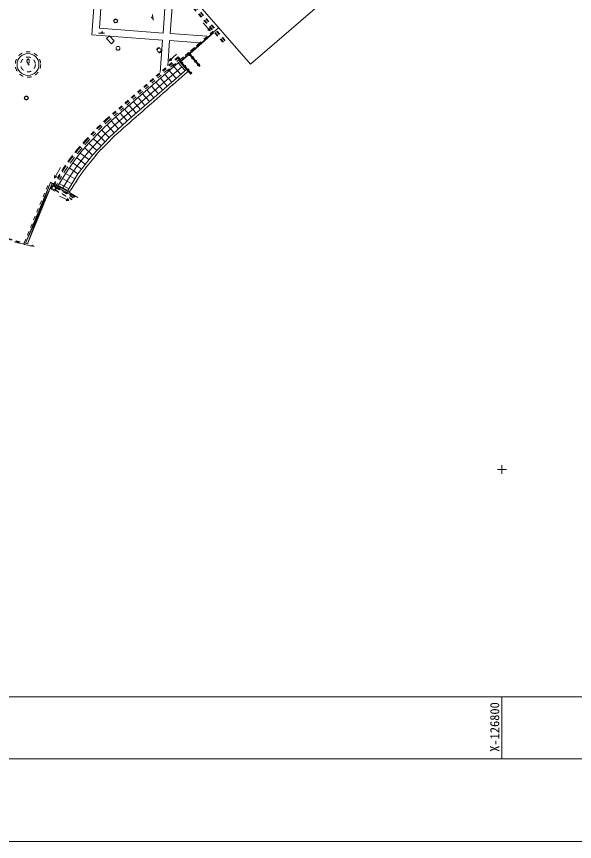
# Model space of a CAD drawing. Units: millimetres, scale not verified. Extents: x -294350 to 464306, y -228900 to 207900.
# Drawn here: x -2334 to 92062, y -207900 to -68327 of the extents above; entities that cross this region are included whole.
import ezdxf
from ezdxf.enums import TextEntityAlignment as Align

# ---------------------------------------------------------------- set-up
doc = ezdxf.new("R2010")
doc.units = ezdxf.units.MM
doc.header["$LTSCALE"] = 700
doc.linetypes.add('USER1', pattern=[2, 1, -1])
for name, color, linetype, lineweight in [('0-1_D-TTL', 7, 'Continuous', 13), ('0-2_D-TTL-FRAM', 7, 'Continuous', 13), ('0-3_D-TTL-LINE', 7, 'Continuous', 13), ('0-4_D-TTL-TXT', 7, 'Continuous', 13), ('0-5_S-BGD', 8, 'Continuous', 13)]:
    doc.layers.add(name, color=color, linetype=linetype, lineweight=lineweight)
doc.styles.add('ＭＳ ゴシック', font='')
doc.styles.get('ＭＳ ゴシック').set_extended_font_data('MS Gothic')

msp = doc.modelspace()

# ---------------------------------------------------------------- linework, layer by layer
at = {"layer": '0-1_D-TTL'}
for points in [[(-294350, -207900), (294350, -207900), (294350, 207900), (-294350, 207900)], [(-280350, -193900), (280350, -193900), (280350, 193900), (-280350, 193900)]]:
    msp.add_lwpolyline(points, close=True, dxfattribs=at)
at = {"layer": '0-2_D-TTL-FRAM'}
msp.add_lwpolyline([(-269850, -183400), (269850, -183400), (269850, 183400), (-269850, 183400)], close=True, dxfattribs=at)
at = {"layer": '0-3_D-TTL-LINE'}
for p, q in [((79040.4, -144969.2), (80540.4, -144969.2)), ((79790.4, -144219.2), (79790.4, -145719.2)), ((79790.4, -183400), (79790.4, -193900))]:
    msp.add_line(p, q, dxfattribs=at)
at = {"layer": '0-5_S-BGD'}
for p, q in [((88773.6, -31818), (37260.5, -76401.7)), ((11282.3, -59465), (10397.6, -71432.4)), ((12479, -59553.5), (11682.8, -70324.1)), ((23249.6, -60349.7), (22453.4, -71120.3)), ((37260.5, -76401.7), (23577, -60676)), ((24362.1, -61578.3), (23650.1, -71208.8)), ((20688, -67971.2), (20800.7, -68964.9)), ((14209.2, -68846.6), (14209.2, -69346.6)), ((14709.2, -68846.6), (14209.2, -68846.6)), ((14209.2, -69346.6), (14709.2, -69346.6)), ((14709.2, -69346.6), (14709.2, -68846.6)), ((20592.4, -68436.2), (20497.4, -68450.2)), ((20497.4, -68450.2), (20508.4, -68547.2)), ((20603.4, -68533.2), (20508.4, -68547.2)), ((20592.4, -68436.2), (20603.4, -68533.2)), ((20800.7, -68964.9), (20731.2, -68721.2)), ((20800.7, -68964.9), (20814, -68711.8)), ((29230.1, -69394.1), (30451.5, -70761.4)), ((11545, -71155.4), (11795.4, -71116.2)), ((12544.9, -71165.1), (11545, -71155.4)), ((11545, -71155.4), (11794.6, -71199.5)), ((22453.4, -71120.3), (11682.8, -70324.1)), ((12120, -70933), (12118, -71032)), ((12222, -71033), (12118, -71032)), ((12224, -70934), (12120, -70933)), ((12224, -70934), (12222, -71033)), ((12544.9, -71165.1), (12294.5, -71204.3)), ((12544.9, -71165.1), (12295.3, -71121)), ((30916.4, -71035.2), (26976.4, -74502.2)), ((30982.5, -71110.3), (26976.4, -74502.2)), ((27041.8, -74577.3), (30916.4, -71035.2)), ((30982.5, -71110.3), (27042.5, -74577.3)), ((30040.2, -70625.9), (30363.2, -70337.5)), ((30451.5, -70761.4), (30040.2, -70625.9)), ((30451.5, -70761.4), (30363.2, -70337.5)), ((31325.9, -70684.5), (30916, -71035)), ((30916.4, -71035.2), (30982.5, -71110.3)), ((31375.1, -70642.5), (31785, -70292)), ((22364.9, -72317.1), (10397.6, -71432.4)), ((13382, -71578), (12893, -72058)), ((12893, -72058), (13718, -72948)), ((13382, -71578), (14207, -72468)), ((14207, -72468), (13718, -72948)), ((22364.9, -72317.1), (21959.1, -77807.2)), ((23561.7, -72405.5), (23244.9, -76690.7)), ((28662.7, -72782.6), (23561.7, -72405.5)), ((29948.7, -71674.4), (23650.1, -71208.8)), ((24750.7, -74701), (23511.1, -75819.1)), ((25407.4, -75874.2), (26976, -74502)), ((27041.8, -74577.3), (25407.4, -75874.2)), ((25473.4, -75949.3), (26976.4, -74502.2)), ((25473.4, -75949.3), (27041.8, -74577.3)), ((26714.6, -74503.5), (28649.3, -76796.2)), ((26791, -74439), (28725.8, -76731.8)), ((26976.4, -74502.2), (27041.8, -74577.3)), ((-559.6, -75810.5), (-563.1, -75860.2)), ((-563.1, -75860.2), (-563.1, -75910.2)), ((-563.1, -75910.2), (-559.6, -75959.9)), ((-552.5, -75762.2), (-559.6, -75810.5)), ((-559.6, -75959.9), (-552.5, -76008.2)), ((-542.1, -75716.1), (-552.5, -75762.2)), ((-552.5, -76008.2), (-542.1, -76054.3)), ((-528.5, -75673), (-542.1, -75716.1)), ((-542.1, -76054.3), (-528.5, -76097.4)), ((-511.9, -75633.7), (-528.5, -75673)), ((-528.5, -76097.4), (-511.9, -76136.7)), ((-492.7, -75598.8), (-511.9, -75633.7)), ((-511.9, -76136.7), (-492.7, -76171.6)), ((-471.2, -75569.1), (-492.7, -75598.8)), ((-492.7, -76171.6), (-471.2, -76201.3)), ((-447.8, -75545), (-471.2, -75569.1)), ((-471.2, -76201.3), (-447.8, -76225.4)), ((-422.8, -75527), (-447.8, -75545)), ((-447.8, -76225.4), (-422.8, -76243.4)), ((-396.8, -75515.4), (-422.8, -75527)), ((-422.8, -76243.4), (-396.8, -76255)), ((-370.3, -75510.4), (-396.8, -75515.4)), ((-396.8, -76255), (-370.3, -76260)), ((-343.6, -75512.1), (-370.3, -75510.4)), ((-370.3, -76260), (-343.6, -76258.3)), ((-363.6, -76260.2), (-363.6, -76510.2)), ((-363.6, -76510.2), (-113.6, -76510.2)), ((-317.2, -75520.4), (-343.6, -75512.1)), ((-343.6, -76258.3), (-317.2, -76250)), ((-291.7, -75535.3), (-317.2, -75520.4)), ((-317.2, -76250), (-291.7, -76235.1)), ((-267.5, -75556.3), (-291.7, -75535.3)), ((-291.7, -76235.1), (-267.5, -76214.1)), ((-244.9, -75583.3), (-267.5, -75556.3)), ((-267.5, -76214.1), (-244.9, -76187.1)), ((-224.5, -75615.6), (-244.9, -75583.3)), ((-244.9, -76187.1), (-224.5, -76154.8)), ((-206.6, -75652.8), (-224.5, -75615.6)), ((-224.5, -76154.8), (-206.6, -76117.6)), ((-191.5, -75694.1), (-206.6, -75652.8)), ((-206.6, -76117.6), (-191.5, -76076.3)), ((-179.4, -75738.8), (-191.5, -75694.1)), ((-191.5, -76076.3), (-179.4, -76031.6)), ((-170.7, -75786.1), (-179.4, -75738.8)), ((-179.4, -76031.6), (-170.7, -75984.3)), ((-165.4, -75835.2), (-170.7, -75786.1)), ((-170.7, -75984.3), (-165.4, -75935.2)), ((-163.6, -75885.2), (-165.4, -75835.2)), ((-165.4, -75935.2), (-163.6, -75885.2)), ((13649, -86028), (25025, -76152)), ((23511.1, -75819.1), (23644.5, -75407.1)), ((23511.1, -75819.1), (23934.6, -75728.7)), ((23644.5, -75407.1), (23934.6, -75728.7)), ((24992.6, -75371.8), (25189.3, -75598.3)), ((25025, -76152), (25407, -75874)), ((25025, -76152), (26205.7, -77490)), ((25287.4, -76006.2), (26427.4, -77298)), ((25475.7, -75668.9), (25337.4, -75798.2)), ((25407, -75874), (25337.4, -75798.2)), ((25832.5, -76390.5), (25407, -75874)), ((25407, -75874), (26608, -77235)), ((25883.5, -76452.5), (26309, -76969)), ((14250.7, -86697.5), (25620.5, -76826.9)), ((26427.4, -77298), (16333, -86040)), ((22759.5, -78118.8), (23937.8, -79454.1)), ((23514.7, -77463.2), (24693.8, -78799.4)), ((24269.8, -76807.6), (25449.7, -78144.7)), ((26147.8, -78087.7), (25655.7, -78518.7)), ((26206.8, -78036), (26699, -77605)), ((26734.5, -77485.5), (26309, -76969)), ((26427.4, -77298), (26699.4, -77605.2)), ((26608, -77235), (27262, -77982)), ((26785.5, -77547.5), (27211, -78064)), ((21249.2, -79430), (22425.9, -80763.4)), ((22004.3, -78774.4), (23181.8, -80108.7)), ((24120.2, -79863.3), (24612.3, -79432.4)), ((25104.5, -79001.4), (24612.3, -79432.4)), ((25163.5, -78949.7), (25655.7, -78518.7)), ((19738.9, -80741.1), (20913.9, -82072.8)), ((20494, -80085.5), (21669.9, -81418.1)), ((23017.8, -80828.7), (22525.7, -81259.7)), ((23076.8, -80777), (23569, -80346)), ((24061.1, -79915), (23569, -80346)), ((-941.8, -81854.6), (-941.8, -82354.6)), ((-441.8, -81854.6), (-941.8, -81854.6)), ((-441.8, -82354.6), (-441.8, -81854.6)), ((18228.5, -82052.3), (19402, -83382.1)), ((18983.7, -81396.7), (20158, -82727.5)), ((20990.2, -82604.3), (21482.3, -82173.4)), ((21974.5, -81742.4), (21482.3, -82173.4)), ((22033.5, -81690.7), (22525.7, -81259.7)), ((-941.8, -82354.6), (-441.8, -82354.6)), ((16718.2, -83363.5), (17890.1, -84691.5)), ((17473.4, -82707.9), (18646.1, -84036.8)), ((19887.8, -83569.7), (19395.7, -84000.7)), ((19946.8, -83518), (20439, -83087)), ((20931.1, -82656), (20439, -83087)), ((15207.9, -84674.7), (16378.2, -86000.9)), ((15963, -84019.1), (17134.1, -85346.2)), ((17860.2, -85345.3), (18352.3, -84914.4)), ((18844.5, -84483.4), (18352.3, -84914.4)), ((18903.5, -84431.7), (19395.7, -84000.7)), ((13649, -86028), (12031, -87533)), ((16333, -86040), (13326, -88786)), ((13697.6, -85985.8), (14900.1, -87348.6)), ((14452.7, -85330.3), (15638.6, -86674.1)), ((16780.9, -86292.7), (16309.3, -86707.7)), ((16837.4, -86243), (17309, -85828)), ((17801.1, -85397), (17309, -85828)), ((9909, -89756), (12031, -87533)), ((12045.4, -87519.6), (13326, -88786)), ((14250.7, -86697.5), (12663.5, -88173.8)), ((12963.6, -86665.5), (14161.5, -88023)), ((14838.1, -88002.3), (15309.7, -87587.4)), ((15781.2, -87172.4), (15309.7, -87587.4)), ((15837.8, -87122.6), (16309.3, -86707.7)), ((13326, -88786), (10507, -91761)), ((10573.8, -90363), (12663.5, -88173.8)), ((11968, -90219.2), (10636.4, -88994)), ((12643.5, -89506.2), (11340.4, -88256.5)), ((13817.4, -88965.7), (13377.7, -89411)), ((13870.2, -88912.3), (14310, -88467)), ((14781.5, -88052.1), (14310, -88467)), ((9909, -89756), (8507, -91362)), ((10573.8, -90363), (9203.2, -91933)), ((10507, -91761), (9208, -90559)), ((11248.6, -90978.3), (9896.4, -89770.4)), ((12005.5, -90800.3), (12445.3, -90355)), ((12885.1, -89909.7), (12445.3, -90355)), ((12937.9, -89856.3), (13377.7, -89411)), ((7201, -93058), (8507, -91362)), ((7930.7, -93585.6), (9203.2, -91933)), ((8032, -94970), (10507, -91761)), ((9909.7, -92535.5), (8460.2, -91422.7)), ((11066, -91851.6), (10667, -92345)), ((11113.9, -91792.4), (11513, -91299)), ((11952.8, -90853.7), (11513, -91299)), ((7201, -93058), (6003, -94825)), ((8665.2, -94148.9), (7201, -93058)), ((9301.6, -93323.9), (7847.3, -92218.7)), ((9421.9, -93884.4), (9821, -93391)), ((10220, -92897.6), (9821, -93391)), ((10267.9, -92838.4), (10667, -92345)), ((5100.1, -93897.3), (4097.4, -95665.5)), ((4705, -96909), (6003, -94825)), ((7543.4, -95775.3), (5978.2, -94864.7)), ((6602, -93941.5), (8032, -94970)), ((7930.7, -93585.6), (6757.7, -95315.6)), ((8598.4, -95005.4), (8975, -94437)), ((9374, -93943.6), (8975, -94437)), ((4097.4, -95665.5), (4094, -95232.5)), ((4094, -95232.5), (4470.7, -95446.1)), ((4097.4, -95665.5), (4470.7, -95446.1)), ((7027.1, -96626.3), (5433.2, -95739.9)), ((5502.4, -97331.1), (6757.7, -95315.6)), ((6332.9, -97770.6), (8032, -94970)), ((7754.9, -96278.6), (7378.3, -96847)), ((7800.1, -96210.4), (8176.7, -95642)), ((8553.2, -95073.6), (8176.7, -95642)), ((3414, -96420), (-795, -106679)), ((-795, -106679), (3712, -96552)), ((3414, -96420), (-497, -106811)), ((3712, -96552), (-497, -106811)), ((3712, -96552), (3414, -96420)), ((3896, -96992), (3671, -97420)), ((3671, -97420), (4099, -97660)), ((4162.9, -96787.9), (3712, -96552)), ((3896, -96992), (4324, -97232)), ((4099, -97660), (4324, -97232)), ((4217, -96816.2), (4668, -97052)), ((4531, -97182), (4705, -96909)), ((6291, -98136), (4531, -97182)), ((5118.9, -97287.9), (4668, -97052)), ((6332.9, -97770.6), (4705, -96909)), ((6506.3, -97484.9), (4895.3, -96603.4)), ((5173, -97316.2), (5624, -97552)), ((6074.9, -97787.9), (5624, -97552)), ((6956.6, -97483.6), (6580, -98052)), ((7001.7, -97415.4), (7378.3, -96847)), ((4935.3, -98726.5), (6521.3, -99473.9)), ((6129, -97816.2), (6580, -98052)), ((6462, -97847), (6291, -98136)), ((6291, -98136), (7546, -98807)), ((6332.9, -97770.6), (6462, -97847)), ((7280, -98483.2), (6580, -98052)), ((7364, -98534.9), (8064, -98966)), ((6089.8, -99509.9), (6274.4, -99118.2)), ((6521.3, -99473.9), (6089.8, -99509.9)), ((6521.3, -99473.9), (6274.4, -99118.2)), ((-2164.6, -106599), (-2693, -106476)), ((-2101.1, -106613.7), (-1572.7, -106736.7)), ((-1044.2, -106859.6), (-1572.7, -106736.7)), ((-980.8, -106874.4), (-452.3, -106997.4)), ((-497, -106811), (-795, -106679)), ((76.1, -107120.3), (-452.3, -106997.4)), ((139.5, -107135.1), (668, -107258))]:
    msp.add_line(p, q, dxfattribs=at)
at = {"layer": '0-5_S-BGD', "linetype": 'USER1'}
for p, q in [((32662.5, -72630.6), (25350.8, -64168.1)), ((32889.5, -72434.5), (25578.9, -63973.2)), ((32965.2, -72369.1), (25753, -64021.8)), ((32586.8, -72696), (25372.8, -64346.6)), ((14182.2, -68809.9), (14069.3, -69039.7)), ((14069.3, -69039.7), (14171.4, -69307.4)), ((14171.4, -69307.4), (14381.2, -69405.1)), ((14437.9, -68697), (14182.2, -68809.9)), ((14381.2, -69405.1), (14699.8, -69310.5)), ((14705.4, -68808.2), (14437.9, -68697)), ((14699.8, -69310.5), (14797.7, -69081.2)), ((14797.7, -69081.2), (14705.4, -68808.2)), ((30954.9, -70807.3), (23184.8, -77503)), ((28639, -72803), (26791, -74439)), ((12845.8, -85720.6), (25022.6, -75147.1)), ((25475.7, -75668.9), (25022.6, -75147.1)), ((25400.4, -75582.2), (26791.4, -74439.2)), ((12945.9, -85832.3), (24992.6, -75371.8)), ((13146.1, -86055.8), (25189.3, -75598.3)), ((27135.3, -78100.3), (26699.4, -77605.2)), ((-913.8, -81868.5), (-1027.8, -82097.8)), ((-1027.8, -82097.8), (-926.9, -82365.9)), ((-657.6, -81756.8), (-913.8, -81868.5)), ((-390.6, -81869.2), (-657.6, -81756.8)), ((-398.5, -82371.4), (-299.5, -82142.6)), ((-299.5, -82142.6), (-390.6, -81869.2)), ((-926.9, -82365.9), (-717.5, -82464.6)), ((-717.5, -82464.6), (-398.5, -82371.4)), ((11341.9, -87110.6), (12845.8, -85720.6)), ((11447.4, -87217.3), (12945.9, -85832.3)), ((11658.5, -87430.7), (13146.1, -86055.8)), ((9284.3, -89288.8), (11341.9, -87110.6)), ((9395.1, -89389.9), (11447.4, -87217.3)), ((9616.8, -89592.1), (11658.5, -87430.7)), ((7952.5, -90801.9), (9284.3, -89288.8)), ((8068.2, -90897.5), (9395.1, -89389.9)), ((8299.7, -91088.6), (9616.8, -89592.1)), ((6704.5, -92415.2), (7952.5, -90801.9)), ((6825.7, -92503.6), (8068.2, -90897.5)), ((7068.2, -92680.4), (8299.7, -91088.6)), ((5571.8, -94065.3), (6704.5, -92415.2)), ((5697.9, -94146.7), (6825.7, -92503.6)), ((5950.1, -94309.4), (7068.2, -92680.4)), ((3901.6, -96823.2), (5571.8, -94065.3)), ((3954.7, -97025), (5697.9, -94146.7)), ((4216.6, -97171.8), (5950.1, -94309.4)), ((-1018, -106627), (3191, -96291)), ((4023.3, -96622.1), (3191, -96291)), ((3470.3, -97479.4), (3834.9, -96785.8)), ((4160, -97866.2), (3470.3, -97479.4)), ((3834.9, -96785.8), (4524.7, -97172.6)), ((4135.1, -97591.4), (7099.8, -99248)), ((4524.7, -97172.6), (4160, -97866.2)), ((4274.7, -97325.8), (7246.1, -98986.1)), ((4452.3, -97310.4), (7295.4, -98899)), ((4219.5, -97753.1), (7051.5, -99335.4)), ((-7882.9, -104877.2), (-1049.6, -106742.8)), ((-7783.6, -104779.9), (-1018, -106627)), ((-1018, -106627), (525, -107042))]:
    msp.add_line(p, q, dxfattribs=at)
at = {"layer": '0-5_S-BGD'}
for centre, radius in [((31350.5, -70663.5), 37.5), ((31350.5, -70663.5), 24.8), ((31350.5, -70663.5), 12.2), ((14840, -73701), 325), ((21795.4, -74034.2), 325), ((-395.5, -76447), 1850), ((25858, -76421.5), 37.5), ((25858, -76421.5), 24.8), ((25858, -76421.5), 12.2), ((26177.3, -78061.9), 37.5), ((26177.3, -78061.9), 24.8), ((26177.3, -78061.9), 12.2), ((26760, -77516.5), 37.5), ((26760, -77516.5), 24.8), ((26760, -77516.5), 12.2), ((25134, -78975.5), 37.5), ((25134, -78975.5), 24.8), ((25134, -78975.5), 12.2), ((23047.3, -80802.9), 37.5), ((23047.3, -80802.9), 24.8), ((23047.3, -80802.9), 12.2), ((24090.7, -79889.2), 37.5), ((24090.7, -79889.2), 24.8), ((24090.7, -79889.2), 12.2), ((22004, -81716.5), 37.5), ((22004, -81716.5), 24.8), ((22004, -81716.5), 12.2), ((19917.3, -83543.9), 37.5), ((19917.3, -83543.9), 24.8), ((19917.3, -83543.9), 12.2), ((20960.7, -82630.2), 37.5), ((20960.7, -82630.2), 24.8), ((20960.7, -82630.2), 12.2), ((18874, -84457.5), 37.5), ((18874, -84457.5), 24.8), ((18874, -84457.5), 12.2), ((16809.2, -86267.9), 37.5), ((16809.2, -86267.9), 24.8), ((16809.2, -86267.9), 12.2), ((17830.7, -85371.2), 37.5), ((17830.7, -85371.2), 24.8), ((17830.7, -85371.2), 12.2), ((15809.5, -87147.5), 37.5), ((15809.5, -87147.5), 24.8), ((15809.5, -87147.5), 12.2), ((13843.8, -88939), 37.5), ((13843.8, -88939), 24.8), ((13843.8, -88939), 12.2), ((14809.8, -88027.2), 37.5), ((14809.8, -88027.2), 24.8), ((14809.8, -88027.2), 12.2), ((12911.5, -89883), 37.5), ((12911.5, -89883), 24.8), ((12911.5, -89883), 12.2), ((11090, -91822), 37.5), ((11090, -91822), 24.8), ((11090, -91822), 12.2), ((11979.2, -90827), 37.5), ((11979.2, -90827), 24.8), ((11979.2, -90827), 12.2), ((10244, -92868), 37.5), ((10244, -92868), 24.8), ((10244, -92868), 12.2), ((9398, -93914), 37.5), ((9398, -93914), 24.8), ((9398, -93914), 12.2), ((7777.5, -96244.5), 37.5), ((7777.5, -96244.5), 24.8), ((7777.5, -96244.5), 12.2), ((8575.8, -95039.5), 37.5), ((8575.8, -95039.5), 24.8), ((8575.8, -95039.5), 12.2), ((4190, -96802), 37.5), ((4190, -96802), 24.8), ((4190, -96802), 12.2), ((5146, -97302), 37.5), ((5146, -97302), 24.8), ((5146, -97302), 12.2), ((6979.2, -97449.5), 37.5), ((6979.2, -97449.5), 24.8), ((6979.2, -97449.5), 12.2), ((6102, -97802), 37.5), ((6102, -97802), 24.8), ((6102, -97802), 12.2), ((7322, -98509), 37.5), ((7322, -98509), 24.8), ((7322, -98509), 12.2), ((-2132.8, -106606.4), 37.5), ((-2132.8, -106606.4), 24.8), ((-2132.8, -106606.4), 12.2), ((-1012.5, -106867), 37.5), ((-1012.5, -106867), 24.8), ((-1012.5, -106867), 12.2), ((107.8, -107127.7), 37.5), ((107.8, -107127.7), 24.8), ((107.8, -107127.7), 12.2)]:
    msp.add_circle(centre, radius, dxfattribs=at)
at = {"layer": '0-5_S-BGD', "linetype": 'USER1'}
for centre, radius in [((21795.4, -74034.2), 425), ((-395.5, -76447), 2150), ((-395.5, -76447), 1250)]:
    msp.add_circle(centre, radius, dxfattribs=at)
at = {"layer": '0-5_S-BGD'}
for centre, radius, start, end in [((26956.4, -74790.1), 125, 130.16014, 310.16014), ((27032.8, -74725.6), 125, 310.16014, 130.16014), ((27440.1, -75363.3), 125, 130.16014, 310.16014), ((27516.5, -75298.8), 125, 310.16014, 130.16014), ((25660.8, -76168.8), 129.7, 313.51986, 129.33304), ((26175.5, -76752.1), 129.7, 313.51986, 129.33304), ((27923.8, -75936.5), 125, 130.16014, 310.16014), ((28000.2, -75872), 125, 310.16014, 130.16014), ((28407.5, -76509.7), 125, 130.16014, 310.16014), ((28483.9, -76445.2), 125, 310.16014, 130.16014), ((26690.4, -77327.8), 124.1, 310.79032, 131.6141), ((27180.9, -77888.1), 124.1, 310.79032, 131.6141), ((4861, -97360.8), 125.1, 151.5955, 331.48509), ((5521, -97718.5), 125.1, 151.5955, 331.48509), ((6181, -98076.3), 125.1, 151.5955, 331.48509), ((6811, -98421.1), 118.8, 148.8551, 334.88151), ((7438.5, -98756.6), 118.8, 148.8551, 334.88151)]:
    msp.add_arc(centre, radius, start, end, dxfattribs=at)

# ---------------------------------------------------------------- texts
at = {"layer": '0-4_D-TTL-TXT', "style": 'ＭＳ ゴシック'}
msp.add_text('X-126800', height=1540, rotation=90, dxfattribs=at).set_placement((79790.4, -192716.9), align=Align.BOTTOM_LEFT)

doc.saveas('drawing.dxf')
